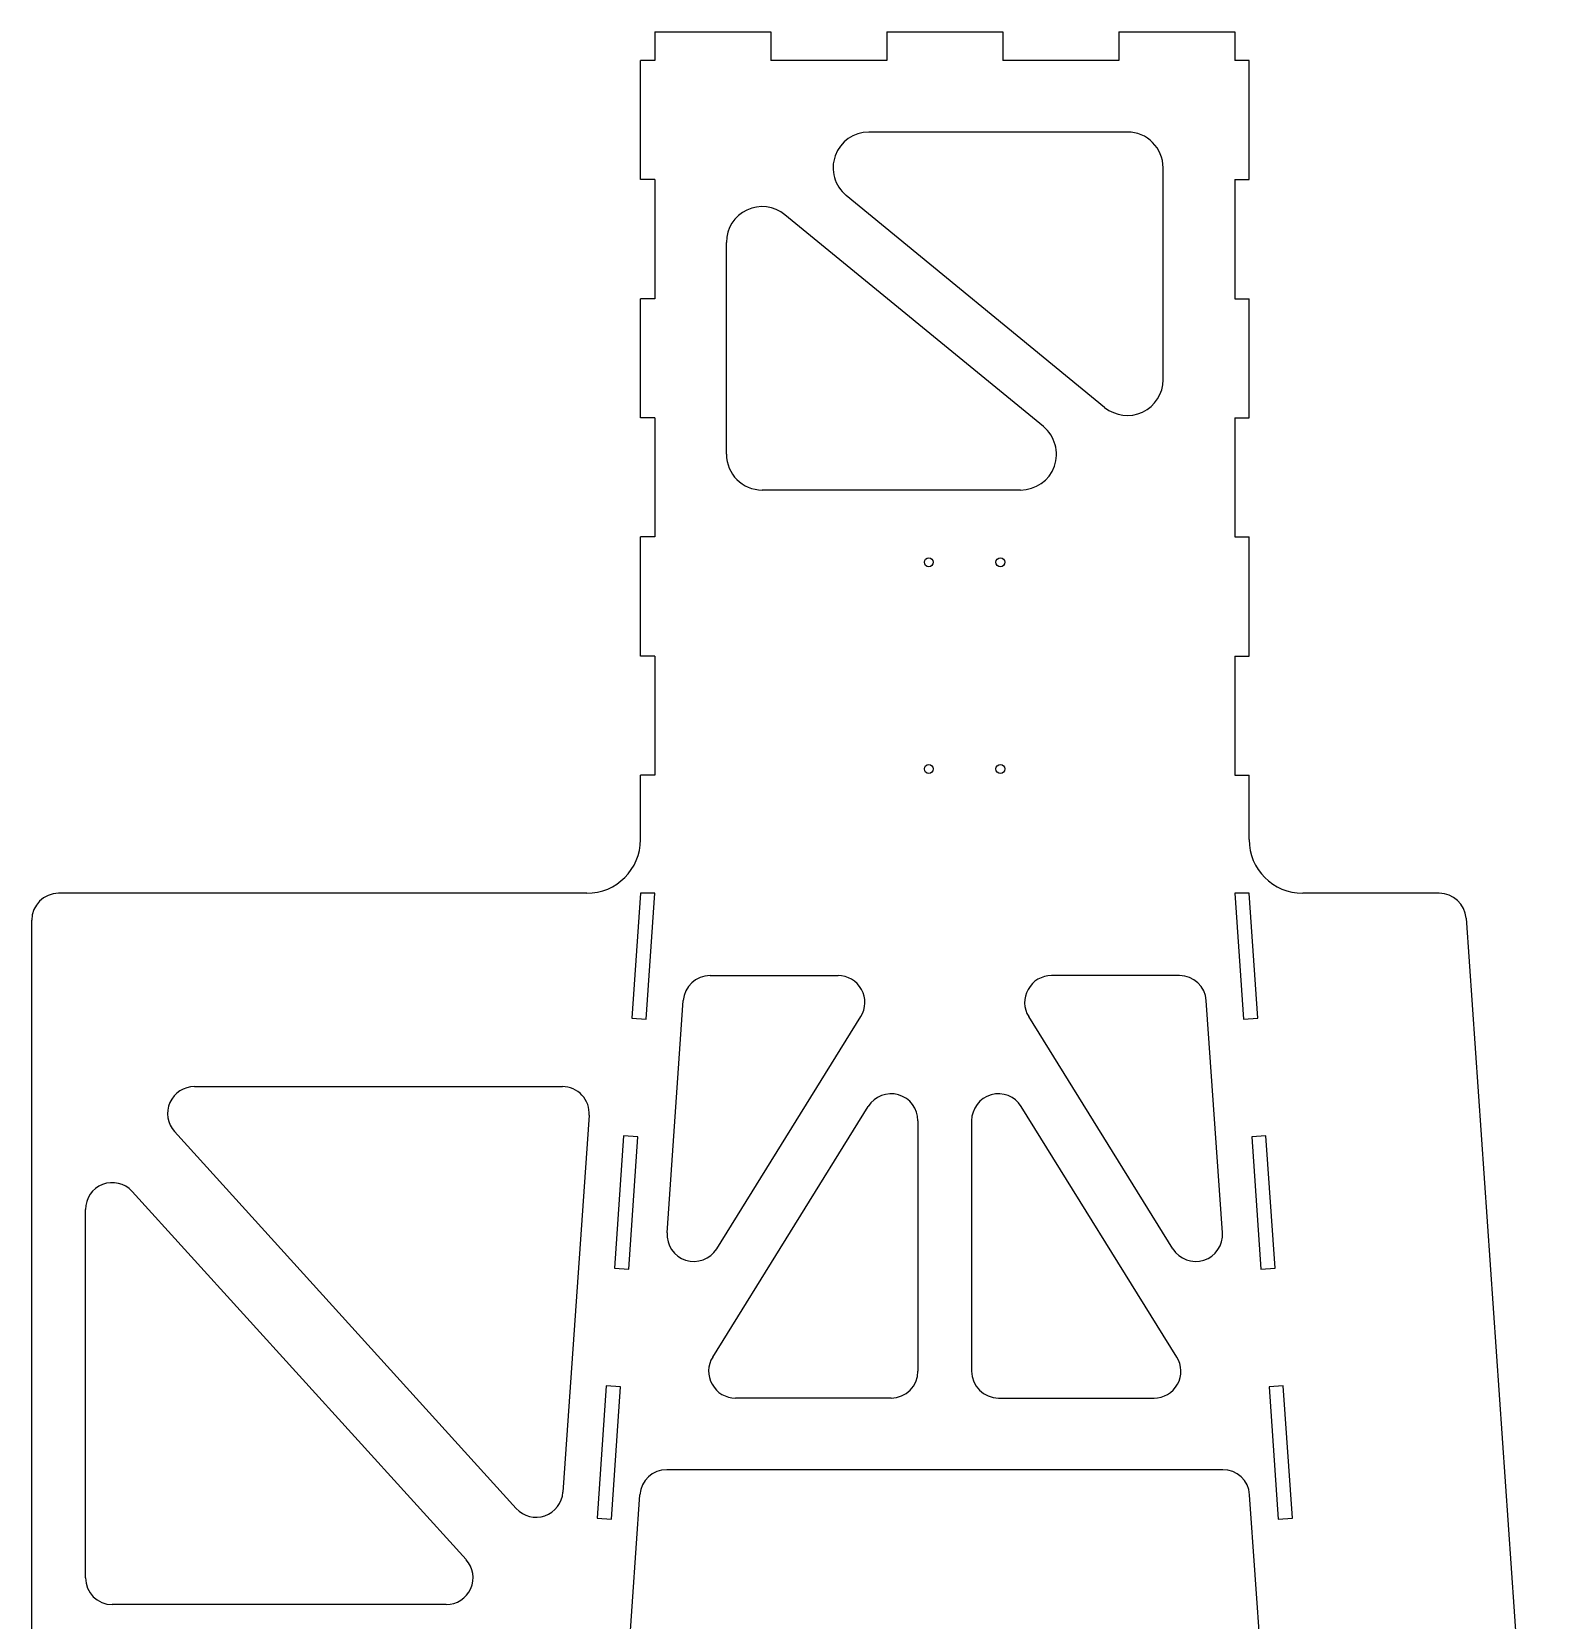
# Model space of a CAD drawing. Header units: inches. Extents: x -25.5 to 23.5, y -0.6 to 81.7.
# Drawn here: x -25.5 to 17.25, y 37.3 to 81.66 of the extents above; entities that cross this region are included whole.
import ezdxf

# ---------------------------------------------------------------- set-up
doc = ezdxf.new("R2010")
doc.units = ezdxf.units.IN
doc.header["$MEASUREMENT"] = 0

msp = doc.modelspace()

# ---------------------------------------------------------------- linework, layer by layer
at = {"color": 7, "linetype": 'Continuous', "lineweight": 25}
for p, q in [((-8.099, 81.662), (-4.86, 81.662)), ((-8.099, 81.662), (-8.099, 80.862)), ((-4.86, 81.662), (-4.86, 80.862)), ((-1.62, 81.662), (1.62, 81.662)), ((-1.62, 81.662), (-1.62, 80.862)), ((1.62, 81.662), (1.62, 80.862)), ((4.86, 81.662), (8.099, 81.662)), ((4.86, 81.662), (4.86, 80.862)), ((8.099, 81.662), (8.099, 80.862)), ((-8.099, 80.862), (-8.499, 80.862)), ((-8.499, 77.534), (-8.499, 80.862)), ((-1.62, 80.862), (-4.86, 80.862)), ((4.86, 80.862), (1.62, 80.862)), ((8.499, 80.862), (8.099, 80.862)), ((8.499, 77.534), (8.499, 80.862)), ((5.099, 78.862), (-2.119, 78.862)), ((6.099, 71.944), (6.099, 77.862)), ((-8.099, 77.534), (-8.499, 77.534)), ((-8.099, 77.534), (-8.099, 74.207)), ((8.099, 77.534), (8.099, 74.207)), ((8.099, 77.534), (8.499, 77.534)), ((4.465, 71.171), (-2.753, 77.088)), ((2.753, 70.635), (-4.465, 76.552)), ((-6.099, 69.862), (-6.099, 75.779)), ((-8.099, 74.207), (-8.499, 74.207)), ((-8.499, 70.88), (-8.499, 74.207)), ((8.099, 74.207), (8.499, 74.207)), ((8.499, 70.88), (8.499, 74.207)), ((-8.099, 70.88), (-8.499, 70.88)), ((-8.099, 70.88), (-8.099, 67.553)), ((8.099, 70.88), (8.099, 67.553)), ((8.099, 70.88), (8.499, 70.88)), ((2.119, 68.862), (-5.099, 68.862)), ((-8.099, 67.553), (-8.499, 67.553)), ((-8.499, 64.225), (-8.499, 67.553)), ((8.099, 67.553), (8.499, 67.553)), ((8.499, 64.225), (8.499, 67.553)), ((-8.099, 64.225), (-8.499, 64.225)), ((-8.099, 64.225), (-8.099, 60.898)), ((8.099, 64.225), (8.099, 60.898)), ((8.099, 64.225), (8.499, 64.225)), ((-8.099, 60.898), (-8.499, 60.898)), ((-8.499, 59.1), (-8.499, 60.898)), ((8.099, 60.898), (8.499, 60.898)), ((8.499, 59.1), (8.499, 60.898)), ((-9.999, 57.6), (-24.751, 57.6)), ((-8.499, 57.6), (-8.742, 54.109)), ((-8.099, 57.6), (-8.499, 57.6)), ((-8.343, 54.081), (-8.099, 57.6)), ((8.099, 57.6), (8.343, 54.081)), ((8.499, 57.6), (8.099, 57.6)), ((8.742, 54.109), (8.499, 57.6)), ((13.81, 57.6), (9.999, 57.6)), ((-25.501, 0), (-25.501, 56.85)), ((14.558, 56.902), (17.246, 18.221)), ((-6.557, 55.3), (-2.981, 55.3)), ((6.557, 55.3), (2.981, 55.3)), ((-7.755, 48.118), (-7.305, 54.602)), ((7.755, 48.118), (7.305, 54.602)), ((-6.37, 47.67), (-2.344, 54.154)), ((6.37, 47.67), (2.344, 54.154)), ((-8.742, 54.109), (-8.343, 54.081)), ((8.343, 54.081), (8.742, 54.109)), ((-20.958, 52.2), (-10.681, 52.2)), ((-6.482, 44.646), (-2.137, 51.644)), ((6.482, 44.646), (2.137, 51.644)), ((-9.933, 51.398), (-10.665, 40.871)), ((-0.75, 51.248), (-0.75, 44.25)), ((0.75, 51.248), (0.75, 44.25)), ((-11.968, 40.419), (-21.514, 50.946)), ((-8.97, 50.823), (-9.227, 47.127)), ((-8.572, 50.796), (-8.97, 50.823)), ((-8.828, 47.099), (-8.572, 50.796)), ((8.97, 50.823), (8.572, 50.796)), ((8.572, 50.796), (8.828, 47.099)), ((9.227, 47.127), (8.97, 50.823)), ((-13.369, 38.987), (-22.695, 49.272)), ((-24.001, 38.483), (-24.001, 48.768)), ((-9.227, 47.127), (-8.828, 47.099)), ((8.828, 47.099), (9.227, 47.127)), ((-9.455, 43.84), (-9.712, 40.145)), ((-9.057, 43.813), (-9.455, 43.84)), ((-9.313, 40.117), (-9.057, 43.813)), ((-1.5, 43.5), (-5.845, 43.5)), ((1.5, 43.5), (5.845, 43.5)), ((9.455, 43.84), (9.057, 43.813)), ((9.057, 43.813), (9.313, 40.117)), ((9.712, 40.145), (9.455, 43.84)), ((7.766, 41.5), (-7.766, 41.5)), ((-11.349, 0), (-8.514, 40.802)), ((11.349, 0), (8.514, 40.802)), ((-9.712, 40.145), (-9.313, 40.117)), ((9.313, 40.117), (9.712, 40.145)), ((-13.925, 37.733), (-23.251, 37.733))]:
    msp.add_line(p, q, dxfattribs=at)
for centre in [(-0.446, 66.845), (1.554, 66.845), (-0.446, 61.071), (1.554, 61.071)]:
    msp.add_circle(centre, 0.125, dxfattribs=at)
for centre, radius, start, end in [((-2.119, 77.862), 1, 90, 230.6562), ((5.099, 77.862), 1, 0, 90), ((-5.099, 75.779), 1, 50.6562, 180), ((5.099, 71.944), 1, 230.6562, 0), ((2.119, 69.862), 1, 270, 50.6562), ((-5.099, 69.862), 1, 180, 270), ((-9.999, 59.1), 1.5, 270, 0), ((9.999, 59.1), 1.5, 180, 270), ((-24.751, 56.85), 0.75, 90, 180), ((13.81, 56.85), 0.75, 3.9748, 90), ((-6.557, 54.55), 0.75, 90, 176.0252), ((-2.981, 54.55), 0.75, 328.1648, 90), ((2.981, 54.55), 0.75, 90, 211.8352), ((6.557, 54.55), 0.75, 3.9748, 90), ((-20.958, 51.45), 0.75, 90, 222.2013), ((-10.681, 51.45), 0.75, 356.0252, 90), ((-1.5, 51.248), 0.75, 0, 148.1648), ((1.5, 51.248), 0.75, 31.8352, 180), ((-23.251, 48.768), 0.75, 42.2013, 180), ((-7.007, 48.066), 0.75, 176.0252, 328.1648), ((7.007, 48.066), 0.75, 211.8352, 3.9748), ((-5.845, 44.25), 0.75, 148.1648, 270), ((5.845, 44.25), 0.75, 270, 31.8352), ((-1.5, 44.25), 0.75, 270, 0), ((1.5, 44.25), 0.75, 180, 270), ((-7.766, 40.75), 0.75, 90, 176.0252), ((7.766, 40.75), 0.75, 3.9748, 90), ((-11.413, 40.923), 0.75, 222.2013, 356.0252), ((-13.925, 38.483), 0.75, 270, 42.2013), ((-23.251, 38.483), 0.75, 180, 270)]:
    msp.add_arc(centre, radius, start, end, dxfattribs=at)

doc.saveas('drawing.dxf')
